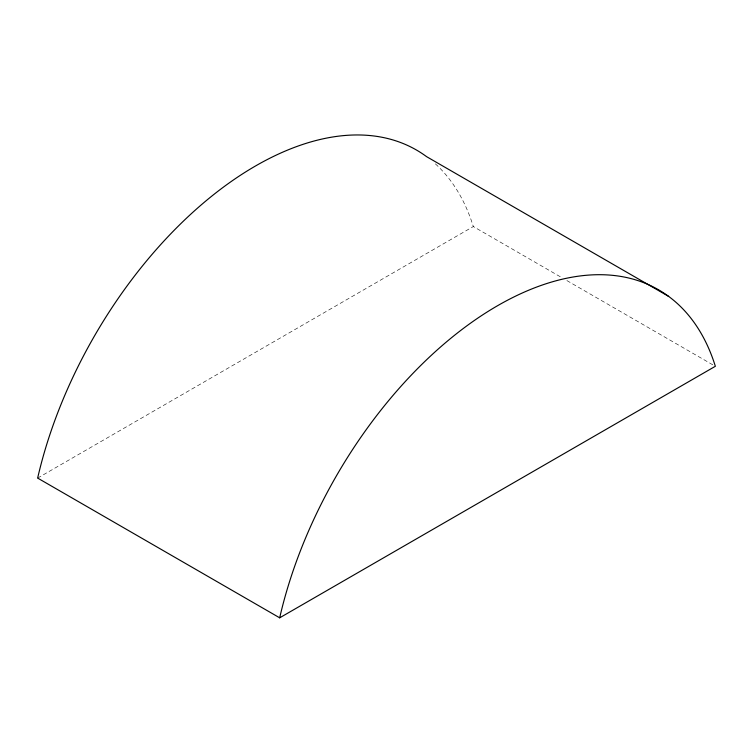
<?xml version="1.0" encoding="UTF-8"?>
<svg xmlns="http://www.w3.org/2000/svg" width="753" height="753" viewBox="0 0 753 753"><rect width="100%" height="100%" fill="white"/><g stroke="black" fill="none" stroke-linecap="round" stroke-linejoin="round"><path stroke-width="0.56" stroke-dasharray="3.77 2.82" d="M37.65 478.08L473.317 226.549L561.785 277.631M566.877 280.568L714.333 365.704M435.356 163.843A322.039 185.925 -60 0 1 473.317 226.549"/><path stroke-width="1.13" d="M279.683 617.818L715.35 366.287A322.039 185.925 -60 0 0 497.517 305.737A322.039 185.925 -60 0 0 279.683 617.818L37.65 478.08A322.039 185.925 -60 0 1 207.452 199.639A322.039 185.925 -60 0 1 426.575 156.643L668.608 296.381"/></g></svg>
